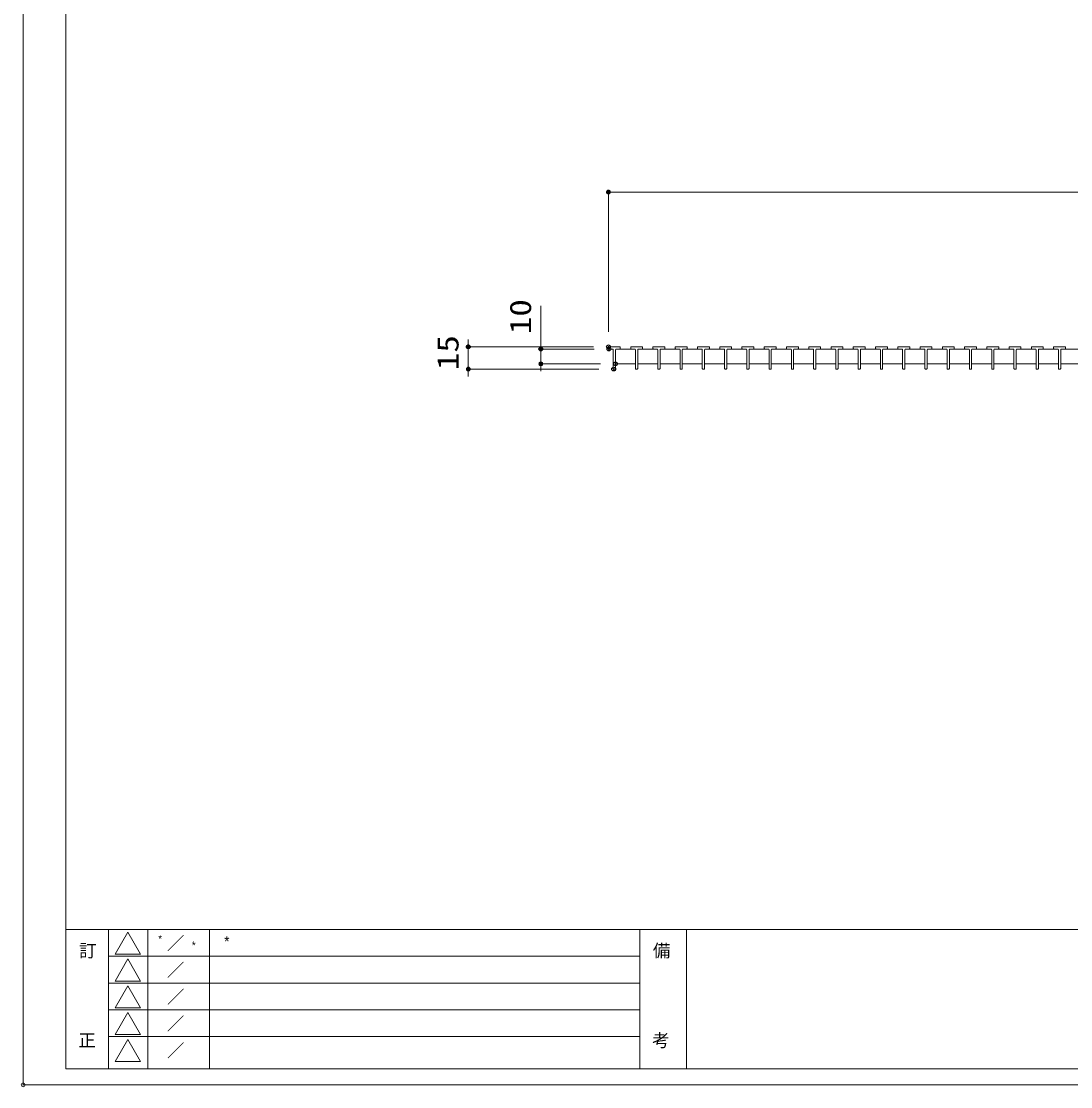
# Model space of a CAD drawing. Units: millimetres on the paper. Extents: x -216 to 216, y -153 to 153.
# Drawn here: x -215.6 to -74.2, y -152.9 to -9.4 of the extents above; entities that cross this region are included whole.
import ezdxf
from ezdxf.enums import TextEntityAlignment as Align

# ---------------------------------------------------------------- set-up
doc = ezdxf.new("R2010")
doc.units = ezdxf.units.MM
doc.header["$PDMODE"] = 32
doc.header["$PDSIZE"] = 0.5
for name, color, linetype, lineweight in [('0-0_A1FRAME', 1, 'Continuous', 9), ('0-2_寸法', 4, 'Continuous', 9), ('0-3_0', 7, 'Continuous', 9), ('0-6_蓋', 3, 'Continuous', 9)]:
    doc.layers.add(name, color=color, linetype=linetype, lineweight=lineweight)
doc.layers.add('0-4_Defpoints', color=7, linetype='Continuous')
doc.styles.add('HGMaruGothicMPRO', font='')
doc.styles.add('ＭＳ ゴシック', font='')
doc.styles.get('HGMaruGothicMPRO').set_extended_font_data('HGMaruGothicMPRO')
doc.styles.get('ＭＳ ゴシック').set_extended_font_data('MS Gothic')

# ---------------------------------------------------------------- blocks, each defined once
blk = doc.blocks.new('_Dot')
at = {"layer": '0-3_0'}
for p, q in [((-0.5, 0), (-1, 0)), ((0.489, 0.1), (-0.489, 0.1)), ((0.399, 0.3), (-0.399, 0.3)), ((0.458, -0.199), (-0.458, -0.199)), ((0.3, -0.399), (-0.3, -0.399))]:
    blk.add_line(p, q, dxfattribs=at)
for points in [[(0.5, 0), (0.496, 0.063), (0.484, 0.124), (0.465, 0.184), (0.438, 0.241), (0.405, 0.294), (0.364, 0.342), (0.319, 0.385), (0.268, 0.422), (0.213, 0.452), (0.155, 0.476), (0.094, 0.491), (0.031, 0.499), (-0.031, 0.499), (-0.094, 0.491), (-0.155, 0.476), (-0.213, 0.452), (-0.268, 0.422), (-0.319, 0.385), (-0.364, 0.342), (-0.405, 0.294), (-0.438, 0.241), (-0.465, 0.184), (-0.484, 0.124), (-0.496, 0.063), (-0.5, 0), (0, 0)], [(-0.5, 0), (-0.496, -0.063), (-0.484, -0.124), (-0.465, -0.184), (-0.438, -0.241), (-0.405, -0.294), (-0.364, -0.342), (-0.319, -0.385), (-0.268, -0.422), (-0.213, -0.452), (-0.155, -0.476), (-0.094, -0.491), (-0.031, -0.499), (0.031, -0.499), (0.094, -0.491), (0.155, -0.476), (0.213, -0.452), (0.268, -0.422), (0.319, -0.385), (0.364, -0.342), (0.405, -0.294), (0.438, -0.241), (0.465, -0.184), (0.484, -0.124), (0.496, -0.063), (0.5, 0), (0, 0)]]:
    blk.add_lwpolyline(points, close=True, dxfattribs=at)

msp = doc.modelspace()

# ---------------------------------------------------------------- linework, layer by layer
at = {"layer": '0-0_A1FRAME'}
for p, q in [((-209.583, 150.498), (-209.583, -150.484)), ((-203.84, -131.693), (-203.84, -150.484)), ((-198.508, -131.693), (-198.508, -150.484)), ((-190.222, -131.693), (-190.222, -150.484)), ((-132.209, -131.693), (-132.209, -150.484)), ((-125.93, -131.693), (-125.93, -150.484)), ((-203.84, -135.306), (-132.209, -135.306)), ((-203.84, -138.92), (-132.209, -138.92)), ((-203.84, -142.534), (-132.209, -142.534)), ((-203.84, -146.148), (-132.209, -146.148))]:
    msp.add_line(p, q, dxfattribs=at)
for points in [[(-215.33, 152.653), (-215.33, -152.639), (215.33, -152.639), (215.33, 152.653)], [(-201.213, -132.067), (-202.929, -135.038), (-199.498, -135.038)], [(-201.213, -135.68), (-202.929, -138.652), (-199.498, -138.652)], [(-201.213, -139.294), (-202.929, -142.266), (-199.498, -142.266)], [(-201.213, -142.908), (-202.929, -145.879), (-199.498, -145.879)], [(-201.213, -146.522), (-202.929, -149.493), (-199.498, -149.493)]]:
    msp.add_lwpolyline(points, close=True, dxfattribs=at)
for points in [[(-209.583, -150.484), (-209.583, -131.693), (199.525, -131.693)], [(199.525, -150.484), (-209.583, -150.484), (199.525, -150.484)]]:
    msp.add_lwpolyline(points, dxfattribs=at)
msp.add_point((-215.33, -152.639), dxfattribs=at)
at = {"layer": '0-2_寸法'}
for p, q in [((-136.45, -51.208), (-136.45, -32.366)), ((-135.95, -32.366), (62.65, -32.366)), ((-145.56, -53.008), (-145.56, -47.708)), ((-155.338, -52.708), (-155.338, -52.208)), ((-138.45, -53.208), (-155.338, -53.208)), ((-155.338, -56.208), (-155.338, -53.208)), ((-138.39, -53.508), (-145.56, -53.508)), ((-145.56, -55.508), (-145.56, -53.508)), ((-137.5, -55.508), (-145.56, -55.508)), ((-137.74, -56.208), (-155.338, -56.208)), ((-155.338, -56.708), (-155.338, -57.208)), ((-145.56, -56.008), (-145.56, -56.508))]:
    msp.add_line(p, q, dxfattribs=at)
at = {"layer": '0-4_Defpoints'}
for p in [(-155.338, -53.208), (-136.45, -53.208), (-145.56, -53.508), (-136.39, -53.508), (-135.74, -56.208), (-135.5, -55.508)]:
    msp.add_point(p, dxfattribs=at)
at = {"layer": '0-6_蓋'}
for p, q in [((-136.45, -53.208), (-134.85, -53.208)), ((-136.45, -53.448), (-136.45, -53.208)), ((-135.9, -53.508), (-136.39, -53.508)), ((-135.8, -56.148), (-135.8, -53.608)), ((-135.5, -56.148), (-135.5, -53.608)), ((-135.4, -53.508), (-134.91, -53.508)), ((-135.4, -53.508), (-132.9, -53.508)), ((-134.85, -53.448), (-134.85, -53.208)), ((-133.45, -53.208), (-131.85, -53.208)), ((-133.45, -53.448), (-133.45, -53.208)), ((-132.9, -53.508), (-133.39, -53.508)), ((-132.8, -56.148), (-132.8, -53.608)), ((-132.5, -56.148), (-132.5, -53.608)), ((-132.4, -53.508), (-131.91, -53.508)), ((-132.4, -53.508), (-129.9, -53.508)), ((-131.85, -53.448), (-131.85, -53.208)), ((-130.45, -53.208), (-128.85, -53.208)), ((-130.45, -53.448), (-130.45, -53.208)), ((-129.9, -53.508), (-130.39, -53.508)), ((-129.8, -56.148), (-129.8, -53.608)), ((-129.5, -56.148), (-129.5, -53.608)), ((-129.4, -53.508), (-128.91, -53.508)), ((-129.4, -53.508), (-126.9, -53.508)), ((-128.85, -53.448), (-128.85, -53.208)), ((-127.45, -53.208), (-125.85, -53.208)), ((-127.45, -53.448), (-127.45, -53.208)), ((-126.9, -53.508), (-127.39, -53.508)), ((-126.8, -56.148), (-126.8, -53.608)), ((-126.5, -56.148), (-126.5, -53.608)), ((-126.4, -53.508), (-125.91, -53.508)), ((-126.4, -53.508), (-123.9, -53.508)), ((-125.85, -53.448), (-125.85, -53.208)), ((-124.45, -53.208), (-122.85, -53.208)), ((-124.45, -53.448), (-124.45, -53.208)), ((-123.9, -53.508), (-124.39, -53.508)), ((-123.8, -56.148), (-123.8, -53.608)), ((-123.5, -56.148), (-123.5, -53.608)), ((-123.4, -53.508), (-122.91, -53.508)), ((-123.4, -53.508), (-120.9, -53.508)), ((-122.85, -53.448), (-122.85, -53.208)), ((-121.45, -53.208), (-119.85, -53.208)), ((-121.45, -53.448), (-121.45, -53.208)), ((-120.9, -53.508), (-121.39, -53.508)), ((-120.8, -56.148), (-120.8, -53.608)), ((-120.5, -56.148), (-120.5, -53.608)), ((-120.4, -53.508), (-119.91, -53.508)), ((-120.4, -53.508), (-117.9, -53.508)), ((-119.85, -53.448), (-119.85, -53.208)), ((-118.45, -53.208), (-116.85, -53.208)), ((-118.45, -53.448), (-118.45, -53.208)), ((-117.9, -53.508), (-118.39, -53.508)), ((-117.8, -56.148), (-117.8, -53.608)), ((-117.5, -56.148), (-117.5, -53.608)), ((-117.4, -53.508), (-116.91, -53.508)), ((-117.4, -53.508), (-114.9, -53.508)), ((-116.85, -53.448), (-116.85, -53.208)), ((-115.45, -53.208), (-113.85, -53.208)), ((-115.45, -53.448), (-115.45, -53.208)), ((-114.9, -53.508), (-115.39, -53.508)), ((-114.8, -56.148), (-114.8, -53.608)), ((-114.5, -56.148), (-114.5, -53.608)), ((-114.4, -53.508), (-113.91, -53.508)), ((-114.4, -53.508), (-111.9, -53.508)), ((-113.85, -53.448), (-113.85, -53.208)), ((-112.45, -53.208), (-110.85, -53.208)), ((-112.45, -53.448), (-112.45, -53.208)), ((-111.9, -53.508), (-112.39, -53.508)), ((-111.8, -56.148), (-111.8, -53.608)), ((-111.5, -56.148), (-111.5, -53.608)), ((-111.4, -53.508), (-110.91, -53.508)), ((-111.4, -53.508), (-108.9, -53.508)), ((-110.85, -53.448), (-110.85, -53.208)), ((-109.45, -53.208), (-107.85, -53.208)), ((-109.45, -53.448), (-109.45, -53.208)), ((-108.9, -53.508), (-109.39, -53.508)), ((-108.8, -56.148), (-108.8, -53.608)), ((-108.5, -56.148), (-108.5, -53.608)), ((-108.4, -53.508), (-107.91, -53.508)), ((-108.4, -53.508), (-105.9, -53.508)), ((-107.85, -53.448), (-107.85, -53.208)), ((-106.45, -53.208), (-104.85, -53.208)), ((-106.45, -53.448), (-106.45, -53.208)), ((-105.9, -53.508), (-106.39, -53.508)), ((-105.8, -56.148), (-105.8, -53.608)), ((-105.5, -56.148), (-105.5, -53.608)), ((-105.4, -53.508), (-104.91, -53.508)), ((-105.4, -53.508), (-102.9, -53.508)), ((-104.85, -53.448), (-104.85, -53.208)), ((-103.45, -53.208), (-101.85, -53.208)), ((-103.45, -53.448), (-103.45, -53.208)), ((-102.9, -53.508), (-103.39, -53.508)), ((-102.8, -56.148), (-102.8, -53.608)), ((-102.5, -56.148), (-102.5, -53.608)), ((-102.4, -53.508), (-101.91, -53.508)), ((-102.4, -53.508), (-99.9, -53.508)), ((-101.85, -53.448), (-101.85, -53.208)), ((-100.45, -53.208), (-98.85, -53.208)), ((-100.45, -53.448), (-100.45, -53.208)), ((-99.9, -53.508), (-100.39, -53.508)), ((-99.8, -56.148), (-99.8, -53.608)), ((-99.5, -56.148), (-99.5, -53.608)), ((-99.4, -53.508), (-98.91, -53.508)), ((-99.4, -53.508), (-96.9, -53.508)), ((-98.85, -53.448), (-98.85, -53.208)), ((-97.45, -53.208), (-95.85, -53.208)), ((-97.45, -53.448), (-97.45, -53.208)), ((-96.9, -53.508), (-97.39, -53.508)), ((-96.8, -56.148), (-96.8, -53.608)), ((-96.5, -56.148), (-96.5, -53.608)), ((-96.4, -53.508), (-95.91, -53.508)), ((-96.4, -53.508), (-93.9, -53.508)), ((-95.85, -53.448), (-95.85, -53.208)), ((-94.45, -53.208), (-92.85, -53.208)), ((-94.45, -53.448), (-94.45, -53.208)), ((-93.9, -53.508), (-94.39, -53.508)), ((-93.8, -56.148), (-93.8, -53.608)), ((-93.5, -56.148), (-93.5, -53.608)), ((-93.4, -53.508), (-92.91, -53.508)), ((-93.4, -53.508), (-90.9, -53.508)), ((-92.85, -53.448), (-92.85, -53.208)), ((-91.45, -53.208), (-89.85, -53.208)), ((-91.45, -53.448), (-91.45, -53.208)), ((-90.9, -53.508), (-91.39, -53.508)), ((-90.8, -56.148), (-90.8, -53.608)), ((-90.5, -56.148), (-90.5, -53.608)), ((-90.4, -53.508), (-89.91, -53.508)), ((-90.4, -53.508), (-87.9, -53.508)), ((-89.85, -53.448), (-89.85, -53.208)), ((-88.45, -53.208), (-86.85, -53.208)), ((-88.45, -53.448), (-88.45, -53.208)), ((-87.9, -53.508), (-88.39, -53.508)), ((-87.8, -56.148), (-87.8, -53.608)), ((-87.5, -56.148), (-87.5, -53.608)), ((-87.4, -53.508), (-86.91, -53.508)), ((-87.4, -53.508), (-84.9, -53.508)), ((-86.85, -53.448), (-86.85, -53.208)), ((-85.45, -53.208), (-83.85, -53.208)), ((-85.45, -53.448), (-85.45, -53.208)), ((-84.9, -53.508), (-85.39, -53.508)), ((-84.8, -56.148), (-84.8, -53.608)), ((-84.5, -56.148), (-84.5, -53.608)), ((-84.4, -53.508), (-83.91, -53.508)), ((-84.4, -53.508), (-81.9, -53.508)), ((-83.85, -53.448), (-83.85, -53.208)), ((-82.45, -53.208), (-80.85, -53.208)), ((-82.45, -53.448), (-82.45, -53.208)), ((-81.9, -53.508), (-82.39, -53.508)), ((-81.8, -56.148), (-81.8, -53.608)), ((-81.5, -56.148), (-81.5, -53.608)), ((-81.4, -53.508), (-80.91, -53.508)), ((-81.4, -53.508), (-78.9, -53.508)), ((-80.85, -53.448), (-80.85, -53.208)), ((-79.45, -53.208), (-77.85, -53.208)), ((-79.45, -53.448), (-79.45, -53.208)), ((-78.9, -53.508), (-79.39, -53.508)), ((-78.8, -56.148), (-78.8, -53.608)), ((-78.5, -56.148), (-78.5, -53.608)), ((-78.4, -53.508), (-77.91, -53.508)), ((-78.4, -53.508), (-75.9, -53.508)), ((-77.85, -53.448), (-77.85, -53.208)), ((-76.45, -53.208), (-74.85, -53.208)), ((-76.45, -53.448), (-76.45, -53.208)), ((-75.9, -53.508), (-76.39, -53.508)), ((-75.8, -56.148), (-75.8, -53.608)), ((-75.5, -56.148), (-75.5, -53.608)), ((-75.4, -53.508), (-74.91, -53.508)), ((-75.4, -53.508), (-72.9, -53.508)), ((-74.85, -53.448), (-74.85, -53.208)), ((-135.5, -55.508), (-132.8, -55.508)), ((-132.5, -55.508), (-129.8, -55.508)), ((-129.5, -55.508), (-126.8, -55.508)), ((-126.5, -55.508), (-123.8, -55.508)), ((-123.5, -55.508), (-120.8, -55.508)), ((-120.5, -55.508), (-117.8, -55.508)), ((-117.5, -55.508), (-114.8, -55.508)), ((-114.5, -55.508), (-111.8, -55.508)), ((-111.5, -55.508), (-108.8, -55.508)), ((-108.5, -55.508), (-105.8, -55.508)), ((-105.5, -55.508), (-102.8, -55.508)), ((-102.5, -55.508), (-99.8, -55.508)), ((-99.5, -55.508), (-96.8, -55.508)), ((-96.5, -55.508), (-93.8, -55.508)), ((-93.5, -55.508), (-90.8, -55.508)), ((-90.5, -55.508), (-87.8, -55.508)), ((-87.5, -55.508), (-84.8, -55.508)), ((-84.5, -55.508), (-81.8, -55.508)), ((-81.5, -55.508), (-78.8, -55.508)), ((-78.5, -55.508), (-75.8, -55.508)), ((-75.5, -55.508), (-72.8, -55.508)), ((-135.56, -56.208), (-135.74, -56.208)), ((-132.56, -56.208), (-132.74, -56.208)), ((-129.56, -56.208), (-129.74, -56.208)), ((-126.56, -56.208), (-126.74, -56.208)), ((-123.56, -56.208), (-123.74, -56.208)), ((-120.56, -56.208), (-120.74, -56.208)), ((-117.56, -56.208), (-117.74, -56.208)), ((-114.56, -56.208), (-114.74, -56.208)), ((-111.56, -56.208), (-111.74, -56.208)), ((-108.56, -56.208), (-108.74, -56.208)), ((-105.56, -56.208), (-105.74, -56.208)), ((-102.56, -56.208), (-102.74, -56.208)), ((-99.56, -56.208), (-99.74, -56.208)), ((-96.56, -56.208), (-96.74, -56.208)), ((-93.56, -56.208), (-93.74, -56.208)), ((-90.56, -56.208), (-90.74, -56.208)), ((-87.56, -56.208), (-87.74, -56.208)), ((-84.56, -56.208), (-84.74, -56.208)), ((-81.56, -56.208), (-81.74, -56.208)), ((-78.56, -56.208), (-78.74, -56.208)), ((-75.56, -56.208), (-75.74, -56.208))]:
    msp.add_line(p, q, dxfattribs=at)
for centre, radius, start, end in [((-136.39, -53.448), 0.06, 180, 270), ((-135.9, -53.608), 0.1, 0, 90), ((-135.4, -53.608), 0.1, 90, 180), ((-134.91, -53.448), 0.06, 270, 0), ((-133.39, -53.448), 0.06, 180, 270), ((-132.9, -53.608), 0.1, 0, 90), ((-132.4, -53.608), 0.1, 90, 180), ((-131.91, -53.448), 0.06, 270, 0), ((-130.39, -53.448), 0.06, 180, 270), ((-129.9, -53.608), 0.1, 0, 90), ((-129.4, -53.608), 0.1, 90, 180), ((-128.91, -53.448), 0.06, 270, 0), ((-127.39, -53.448), 0.06, 180, 270), ((-126.9, -53.608), 0.1, 0, 90), ((-126.4, -53.608), 0.1, 90, 180), ((-125.91, -53.448), 0.06, 270, 0), ((-124.39, -53.448), 0.06, 180, 270), ((-123.9, -53.608), 0.1, 0, 90), ((-123.4, -53.608), 0.1, 90, 180), ((-122.91, -53.448), 0.06, 270, 0), ((-121.39, -53.448), 0.06, 180, 270), ((-120.9, -53.608), 0.1, 0, 90), ((-120.4, -53.608), 0.1, 90, 180), ((-119.91, -53.448), 0.06, 270, 0), ((-118.39, -53.448), 0.06, 180, 270), ((-117.9, -53.608), 0.1, 0, 90), ((-117.4, -53.608), 0.1, 90, 180), ((-116.91, -53.448), 0.06, 270, 0), ((-115.39, -53.448), 0.06, 180, 270), ((-114.9, -53.608), 0.1, 0, 90), ((-114.4, -53.608), 0.1, 90, 180), ((-113.91, -53.448), 0.06, 270, 0), ((-112.39, -53.448), 0.06, 180, 270), ((-111.9, -53.608), 0.1, 0, 90), ((-111.4, -53.608), 0.1, 90, 180), ((-110.91, -53.448), 0.06, 270, 0), ((-109.39, -53.448), 0.06, 180, 270), ((-108.9, -53.608), 0.1, 0, 90), ((-108.4, -53.608), 0.1, 90, 180), ((-107.91, -53.448), 0.06, 270, 0), ((-106.39, -53.448), 0.06, 180, 270), ((-105.9, -53.608), 0.1, 0, 90), ((-105.4, -53.608), 0.1, 90, 180), ((-104.91, -53.448), 0.06, 270, 0), ((-103.39, -53.448), 0.06, 180, 270), ((-102.9, -53.608), 0.1, 0, 90), ((-102.4, -53.608), 0.1, 90, 180), ((-101.91, -53.448), 0.06, 270, 0), ((-100.39, -53.448), 0.06, 180, 270), ((-99.9, -53.608), 0.1, 0, 90), ((-99.4, -53.608), 0.1, 90, 180), ((-98.91, -53.448), 0.06, 270, 0), ((-97.39, -53.448), 0.06, 180, 270), ((-96.9, -53.608), 0.1, 0, 90), ((-96.4, -53.608), 0.1, 90, 180), ((-95.91, -53.448), 0.06, 270, 0), ((-94.39, -53.448), 0.06, 180, 270), ((-93.9, -53.608), 0.1, 0, 90), ((-93.4, -53.608), 0.1, 90, 180), ((-92.91, -53.448), 0.06, 270, 0), ((-91.39, -53.448), 0.06, 180, 270), ((-90.9, -53.608), 0.1, 0, 90), ((-90.4, -53.608), 0.1, 90, 180), ((-89.91, -53.448), 0.06, 270, 0), ((-88.39, -53.448), 0.06, 180, 270), ((-87.9, -53.608), 0.1, 0, 90), ((-87.4, -53.608), 0.1, 90, 180), ((-86.91, -53.448), 0.06, 270, 0), ((-85.39, -53.448), 0.06, 180, 270), ((-84.9, -53.608), 0.1, 0, 90), ((-84.4, -53.608), 0.1, 90, 180), ((-83.91, -53.448), 0.06, 270, 0), ((-82.39, -53.448), 0.06, 180, 270), ((-81.9, -53.608), 0.1, 0, 90), ((-81.4, -53.608), 0.1, 90, 180), ((-80.91, -53.448), 0.06, 270, 0), ((-79.39, -53.448), 0.06, 180, 270), ((-78.9, -53.608), 0.1, 0, 90), ((-78.4, -53.608), 0.1, 90, 180), ((-77.91, -53.448), 0.06, 270, 0), ((-76.39, -53.448), 0.06, 180, 270), ((-75.9, -53.608), 0.1, 0, 90), ((-75.4, -53.608), 0.1, 90, 180), ((-74.91, -53.448), 0.06, 270, 0), ((-135.74, -56.148), 0.06, 180, 270), ((-135.56, -56.148), 0.06, 270, 0), ((-132.74, -56.148), 0.06, 180, 270), ((-132.56, -56.148), 0.06, 270, 0), ((-129.74, -56.148), 0.06, 180, 270), ((-129.56, -56.148), 0.06, 270, 0), ((-126.74, -56.148), 0.06, 180, 270), ((-126.56, -56.148), 0.06, 270, 0), ((-123.74, -56.148), 0.06, 180, 270), ((-123.56, -56.148), 0.06, 270, 0), ((-120.74, -56.148), 0.06, 180, 270), ((-120.56, -56.148), 0.06, 270, 0), ((-117.74, -56.148), 0.06, 180, 270), ((-117.56, -56.148), 0.06, 270, 0), ((-114.74, -56.148), 0.06, 180, 270), ((-114.56, -56.148), 0.06, 270, 0), ((-111.74, -56.148), 0.06, 180, 270), ((-111.56, -56.148), 0.06, 270, 0), ((-108.74, -56.148), 0.06, 180, 270), ((-108.56, -56.148), 0.06, 270, 0), ((-105.74, -56.148), 0.06, 180, 270), ((-105.56, -56.148), 0.06, 270, 0), ((-102.74, -56.148), 0.06, 180, 270), ((-102.56, -56.148), 0.06, 270, 0), ((-99.74, -56.148), 0.06, 180, 270), ((-99.56, -56.148), 0.06, 270, 0), ((-96.74, -56.148), 0.06, 180, 270), ((-96.56, -56.148), 0.06, 270, 0), ((-93.74, -56.148), 0.06, 180, 270), ((-93.56, -56.148), 0.06, 270, 0), ((-90.74, -56.148), 0.06, 180, 270), ((-90.56, -56.148), 0.06, 270, 0), ((-87.74, -56.148), 0.06, 180, 270), ((-87.56, -56.148), 0.06, 270, 0), ((-84.74, -56.148), 0.06, 180, 270), ((-84.56, -56.148), 0.06, 270, 0), ((-81.74, -56.148), 0.06, 180, 270), ((-81.56, -56.148), 0.06, 270, 0), ((-78.74, -56.148), 0.06, 180, 270), ((-78.56, -56.148), 0.06, 270, 0), ((-75.74, -56.148), 0.06, 180, 270), ((-75.56, -56.148), 0.06, 270, 0)]:
    msp.add_arc(centre, radius, start, end, dxfattribs=at)

# ---------------------------------------------------------------- block references
at = {"layer": '0-2_寸法', "xscale": 0.5, "yscale": 0.5}
for p, rotation in [((-136.45, -32.366), 180), ((-155.338, -53.208), 270), ((-145.56, -53.508), 270), ((-155.338, -56.208), 90), ((-145.56, -55.508), 90)]:
    msp.add_blockref('_Dot', p, dxfattribs=dict(at, rotation=rotation))

# ---------------------------------------------------------------- texts
at = {"layer": '0-0_A1FRAME', "color": 6, "style": 'HGMaruGothicMPRO'}
for height, p in [(1.026, (-197.128, -133.766)), (1.026, (-192.596, -134.661)), (1.383, (-188.231, -134.415))]:
    msp.add_text('*', height=height, dxfattribs=at).set_placement(p, align=Align.BOTTOM_LEFT)
at = {"layer": '0-0_A1FRAME', "style": 'HGMaruGothicMPRO'}
for s, p in [('／', (-195.95, -134.935)), ('備', (-130.461, -135.943)), ('訂', (-207.788, -135.943)), ('／', (-195.95, -138.549)), ('／', (-195.95, -142.162)), ('／', (-195.95, -145.776)), ('正', (-207.899, -148.029)), ('考', (-130.572, -148.029)), ('／', (-195.95, -149.39))]:
    msp.add_text(s, height=1.723, dxfattribs=at).set_placement(p, align=Align.BOTTOM_LEFT)
at = {"layer": '0-2_寸法', "style": 'ＭＳ ゴシック', "width": 1.2}
for s, p in [('10', (-146.005, -51.508)), ('15', (-155.783, -56.353))]:
    msp.add_text(s, height=2.889, rotation=90, dxfattribs=at).set_placement(p, align=Align.BOTTOM_LEFT)

doc.saveas('drawing.dxf')
